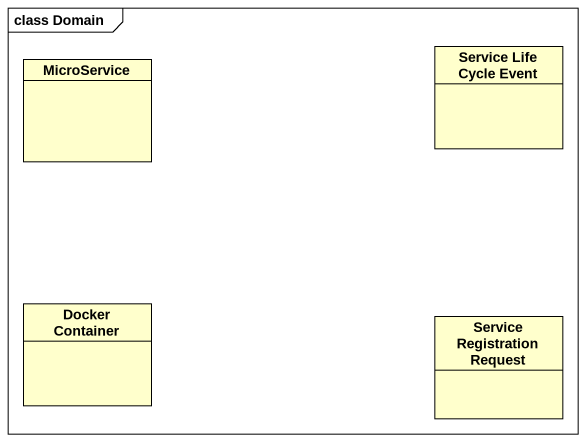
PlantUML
@startuml
mainframe class Domain
hide circle
hide empty members
class MicroService
class "Service Life Cycle Event" as Service_Life_Cycle_Event
class "Docker Container" as Docker_Container
class "Service Registration Request" as Service_Registration_Request
@enduml
